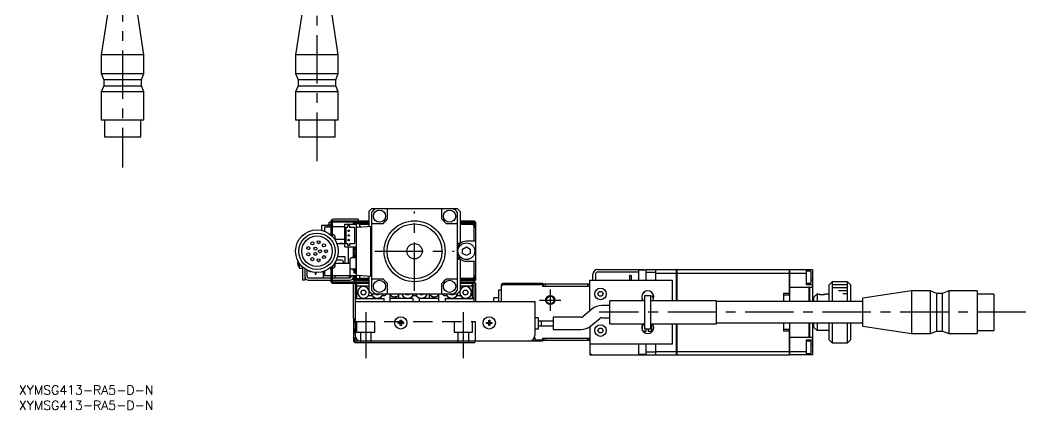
# Model space of a CAD drawing. Extents: x -1 to 675, y -8 to 372.
# Drawn here: x 0.4 to 330.3, y -8 to 119.8 of the extents above; entities that cross this region are included whole.
import ezdxf

# ---------------------------------------------------------------- set-up
doc = ezdxf.new("R2010")
doc.units = 0
doc.header["$LTSCALE"] = 0.5
doc.linetypes.add('CENTER', pattern=[50.8, 31.75, -6.35, 6.35, -6.35])
doc.linetypes.add('DASHED', pattern=[19.05, 12.7, -6.35])
for name, color, linetype in [('MSM_CENTER', 1, 'CENTER'), ('MSM_CONTINUOUS', 7, 'CONTINUOUS'), ('MSM_DASHED', 4, 'DASHED'), ('MSM_NARROW', 5, 'CONTINUOUS'), ('MSM_PART_NUMBER', 7, 'CONTINUOUS')]:
    doc.layers.add(name, color=color, linetype=linetype)
doc.styles.get("Standard").update_dxf_attribs({"font": 'txt.shx', "height": 1, "bigfont": 'bigfont.shx'})

# ---------------------------------------------------------------- blocks, each defined once
blk = doc.blocks.new('*U2')
at = {"layer": 'MSM_PART_NUMBER'}
blk.add_text('XYMSG413-RA5-D-N', height=3, dxfattribs=at).set_placement((0, -3))
blk = doc.blocks.new('*U3')
at = {"layer": 'MSM_PART_NUMBER'}
blk.add_text('XYMSG413-RA5-D-N', height=3, dxfattribs=at).set_placement((0, -8))

msp = doc.modelspace()

# ---------------------------------------------------------------- linework, layer by layer
at = {"layer": 'MSM_CENTER'}
for p, q in [((97.75, 216.43), (97.75, 71.43)), ((34, 211.43), (34, 71.43)), ((129.75, 31), (129.75, 57)), ((116.75, 44), (142.75, 44)), ((174.25, 31.5), (174.25, 24.5)), ((170.75, 28), (177.75, 28)), ((113.75, 24), (113.75, 9)), ((145.75, 24), (145.75, 9)), ((330.25, 24), (190.25, 24))]:
    msp.add_line(p, q, dxfattribs=at)
at = {"layer": 'MSM_CONTINUOUS'}
for p, q in [((29.43, 124.43), (27, 108.43)), ((41, 108.43), (38.57, 124.43)), ((93.18, 124.43), (90.75, 108.43)), ((104.75, 108.43), (102.32, 124.43)), ((41, 108.43), (27, 108.43)), ((27, 108.43), (27, 102.23)), ((41, 102.23), (41, 108.43)), ((104.75, 108.43), (90.75, 108.43)), ((90.75, 108.43), (90.75, 102.23)), ((104.75, 102.23), (104.75, 108.43)), ((27, 102.23), (41, 102.23)), ((27, 102.23), (27.85, 100.23)), ((40.15, 100.23), (27.85, 100.23)), ((27.85, 100.23), (27.85, 98.23)), ((40.15, 100.23), (41, 102.23)), ((40.15, 98.23), (40.15, 100.23)), ((90.75, 102.23), (104.75, 102.23)), ((90.75, 102.23), (91.6, 100.23)), ((103.9, 100.23), (91.6, 100.23)), ((91.6, 100.23), (91.6, 98.23)), ((103.9, 100.23), (104.75, 102.23)), ((103.9, 98.23), (103.9, 100.23)), ((27.85, 98.23), (27, 96.23)), ((41, 96.23), (27, 96.23)), ((27, 96.23), (27, 86.93)), ((27.85, 98.23), (40.15, 98.23)), ((41, 96.23), (40.15, 98.23)), ((41, 86.93), (41, 96.23)), ((91.6, 98.23), (90.75, 96.23)), ((104.75, 96.23), (90.75, 96.23)), ((90.75, 96.23), (90.75, 86.93)), ((91.6, 98.23), (103.9, 98.23)), ((104.75, 96.23), (103.9, 98.23)), ((104.75, 86.93), (104.75, 96.23)), ((41, 86.93), (27, 86.93)), ((28.05, 86.93), (28.05, 81.43)), ((39.95, 81.43), (39.95, 86.93)), ((104.75, 86.93), (90.75, 86.93)), ((91.8, 86.93), (91.8, 81.43)), ((103.7, 81.43), (103.7, 86.93)), ((39.95, 81.43), (28.05, 81.43)), ((103.7, 81.43), (91.8, 81.43)), ((115.75, 58), (114.75, 57)), ((114.75, 57), (114.75, 52.18)), ((115.75, 58), (143.75, 58)), ((115.75, 31.15), (115.75, 56.85)), ((120.75, 58), (120.75, 54.5)), ((138.75, 54.5), (138.75, 58)), ((144.75, 57), (143.75, 58)), ((143.75, 56.85), (143.75, 31.15)), ((144.75, 57), (144.75, 46.6)), ((101.75, 53.5), (102.25, 53.5)), ((101.75, 51.9), (101.75, 53.5)), ((102.25, 53.5), (102.25, 49.36)), ((102.75, 53.8), (102.75, 48.9)), ((109.75, 53.5), (102.75, 53.5)), ((102.95, 54), (114.75, 54)), ((111.25, 54.5), (103.25, 54.5)), ((106.85, 45.43), (106.85, 52.93)), ((106.85, 52.93), (110.55, 52.93)), ((109.75, 53.5), (110.25, 54)), ((110.25, 53.5), (109.75, 53)), ((109.75, 52.93), (109.75, 53.5)), ((110.25, 53.5), (110, 53.75)), ((114.75, 53.5), (110.25, 53.5)), ((110.25, 52.93), (110.25, 53.3)), ((110.25, 53.3), (114.75, 53.3)), ((111.75, 53), (110.55, 53)), ((110.55, 53), (110.55, 35)), ((110.75, 53.3), (110.75, 53)), ((111.25, 54.5), (111.25, 54)), ((111.75, 53), (111.75, 51.97)), ((111.75, 52.9), (114.75, 52.9)), ((119.25, 53), (115.75, 53)), ((143.75, 53), (140.25, 53)), ((144.75, 54), (149.25, 54)), ((149.25, 53.5), (144.75, 53.5)), ((144.75, 53.3), (149.25, 53.3)), ((144.75, 52.9), (149.25, 52.9)), ((148.75, 52.9), (148.75, 53.3)), ((149.25, 52.29), (148.95, 52.9)), ((149.25, 54), (149.75, 53.5)), ((149.5, 53.75), (149.25, 53.5)), ((149.75, 53), (149.25, 53.5)), ((149.25, 53.3), (149.25, 52.9)), ((149.25, 52.9), (149.75, 52.4)), ((149.75, 53.5), (149.75, 34.5)), ((99.25, 52.4), (99.25, 50.84)), ((101.25, 52.4), (99.25, 52.4)), ((100.25, 51.9), (100.25, 50.54)), ((102.25, 51.9), (100.25, 51.9)), ((101.25, 51.9), (101.25, 52.5)), ((102.25, 52.5), (101.25, 52.5)), ((102.25, 49.5), (102.08, 49.5)), ((106.85, 52), (102.75, 52)), ((107.35, 51.93), (107.9, 51.93)), ((107.35, 46.43), (107.35, 51.93)), ((107.9, 51.93), (107.9, 52.43)), ((107.9, 52.43), (108.4, 52.43)), ((108.4, 52.43), (108.4, 51.93)), ((108.4, 51.93), (110.05, 51.93)), ((110.05, 51.93), (110.05, 46.43)), ((110.75, 36.38), (110.75, 51.62)), ((111.03, 51.92), (115.75, 52.25)), ((112.18, 52), (111.75, 52)), ((115.45, 35.77), (115.45, 52.23)), ((149.75, 51.79), (149.25, 52.29)), ((149.25, 47.25), (149.25, 52.29)), ((149.65, 52.5), (149.75, 52.5)), ((103.75, 47.61), (103.75, 48.5)), ((103.75, 48), (106.85, 48)), ((104.29, 46.5), (104.5, 46.5)), ((104.5, 46.5), (104.5, 46.4)), ((106.85, 46.4), (104.5, 46.4)), ((105.3, 46.4), (105.3, 46.5)), ((106.2, 46.5), (105.3, 46.5)), ((105.68, 46.4), (105.68, 46.5)), ((105.83, 46.4), (105.83, 46.5)), ((106.2, 46.4), (106.2, 46.5)), ((107.9, 46.43), (107.35, 46.43)), ((107.9, 45.93), (107.9, 46.43)), ((108.4, 46.43), (108.4, 45.93)), ((110.05, 46.43), (108.4, 46.43)), ((143.75, 46.6), (144.75, 46.6)), ((143.75, 46.49), (144.66, 46.49)), ((149.75, 47.25), (146.75, 47.25)), ((106.85, 45.43), (110.55, 45.43)), ((108.4, 45.93), (107.9, 45.93)), ((108, 45.43), (108, 40)), ((109.75, 42.41), (109.75, 45.43)), ((110.55, 45), (109.75, 45)), ((110.55, 44.25), (109.75, 44.25)), ((110.55, 43.75), (109.75, 43.75)), ((110.32, 43), (109.75, 43)), ((110, 44.25), (110, 45)), ((110, 43), (110, 43.75)), ((110.13, 44.25), (110.13, 45)), ((110.13, 43), (110.13, 43.75)), ((110.32, 43.05), (110.55, 43.05)), ((110.32, 43.05), (110.32, 42.54)), ((145.5, 44.72), (146.75, 45.44)), ((145.5, 43.28), (145.5, 44.72)), ((146.75, 42.56), (145.5, 43.28)), ((146.75, 45.44), (148, 44.72)), ((148, 43.28), (146.75, 42.56)), ((148, 44.72), (148, 43.28)), ((91.36, 40.68), (91.48, 40.68)), ((91.48, 40.32), (91.36, 40.32)), ((91.48, 40.68), (91.48, 40.32)), ((91.48, 39.61), (91.48, 39.61)), ((92.06, 38.5), (92.06, 39.93)), ((103.75, 39.5), (103.75, 40.39)), ((108.67, 40), (103.75, 40)), ((105.75, 41.1), (104.12, 41.1)), ((107, 42.2), (104.52, 42.2)), ((107, 40), (107, 42.2)), ((108.55, 39.9), (108.55, 36.1)), ((108.67, 39.9), (108.55, 39.9)), ((108.67, 38.2), (108.67, 41.58)), ((108.7, 41.65), (109.02, 41.97)), ((109.09, 42), (110.35, 42)), ((109.56, 42.11), (109.56, 42)), ((110.32, 42.5), (109.75, 42.5)), ((109.79, 42.11), (109.79, 42)), ((110.22, 42.44), (109.89, 42.44)), ((109.89, 42.21), (110.22, 42.21)), ((110, 42.44), (110, 42.5)), ((110, 42), (110, 42.21)), ((110.13, 42.44), (110.13, 42.5)), ((110.13, 42), (110.13, 42.21)), ((110.32, 42.8), (110.55, 42.8)), ((110.32, 42.73), (110.55, 42.73)), ((110.45, 41.9), (110.45, 38.2)), ((110.55, 41.31), (110.45, 41.31)), ((110.55, 40.75), (110.45, 40.75)), ((110.55, 39.9), (110.45, 39.9)), ((110.55, 39.78), (110.45, 39.78)), ((110.55, 42.5), (110.55, 42.5)), ((144.66, 41.51), (143.75, 41.51)), ((144.75, 41.4), (143.75, 41.4)), ((144.75, 41.4), (144.75, 31)), ((146.75, 40.75), (149.75, 40.75)), ((149.25, 35.71), (149.25, 40.75)), ((92.06, 38.5), (92.95, 38.5)), ((92.95, 38.9), (92.95, 34.5)), ((93.75, 38.26), (93.75, 34.5)), ((94.55, 35.7), (94.55, 37.77)), ((95.25, 37.3), (95.25, 37.46)), ((95.73, 37.3), (95.25, 37.3)), ((97.13, 37.03), (97.13, 36.5)), ((97.13, 36.5), (97.38, 36.5)), ((97.38, 37.01), (97.38, 36.5)), ((99.75, 37.29), (99.75, 35.3)), ((100.25, 37.3), (99.78, 37.3)), ((100.25, 37.46), (100.25, 36.1)), ((102.08, 38.5), (102.25, 38.5)), ((102.25, 38.64), (102.25, 34.5)), ((102.75, 39.1), (102.75, 34.2)), ((110.35, 38.1), (108.77, 38.1)), ((109.56, 38.1), (109.56, 37.99)), ((109.79, 38.1), (109.79, 37.99)), ((109.89, 37.89), (110.22, 37.89)), ((110.22, 37.66), (109.89, 37.66)), ((110, 37.89), (110, 38.1)), ((110, 36.83), (110, 37.66)), ((110.55, 36.83), (110, 36.83)), ((110.32, 37.56), (110.32, 37.05)), ((110.55, 37.36), (110.32, 37.36)), ((110.55, 37.3), (110.32, 37.3)), ((110.55, 37.05), (110.32, 37.05)), ((110.55, 37.78), (110.47, 37.78)), ((188.25, 34.5), (188.25, 36.4)), ((189.05, 36.4), (189.05, 34.5)), ((189.85, 38), (205.05, 38)), ((189.85, 37.2), (203.25, 37.2)), ((205.75, 37.75), (203.25, 37.75)), ((203.25, 37.75), (203.25, 34.5)), ((204.55, 37.75), (204.55, 38)), ((205.05, 38), (205.05, 37.75)), ((205.75, 38), (215.7, 38)), ((205.75, 34.5), (205.75, 38)), ((208.75, 37), (205.75, 37)), ((208.75, 38), (208.75, 34.5)), ((208.75, 36.85), (215.7, 36.85)), ((215.7, 27.75), (215.7, 38)), ((215.75, 37.99), (215.7, 37.99)), ((215.75, 36.84), (215.7, 36.84)), ((215.75, 38), (252.7, 38)), ((215.75, 38), (215.75, 27.75)), ((215.75, 36.85), (252.7, 36.85)), ((252.7, 29.65), (252.7, 38)), ((252.75, 37.99), (252.7, 37.99)), ((252.75, 36.84), (252.7, 36.84)), ((252.75, 38), (260.25, 38)), ((252.75, 38), (252.75, 27.5)), ((252.75, 36.85), (258.25, 36.85)), ((258.25, 33), (258.25, 38)), ((259.75, 37.5), (258.25, 37.5)), ((259.75, 37.5), (259.75, 33.5)), ((260.25, 38), (260.25, 27.5)), ((93.75, 34.5), (92.95, 34.5)), ((94.95, 35.3), (102.25, 35.3)), ((94.95, 34.5), (102.25, 34.5)), ((100.25, 36.1), (102.25, 36.1)), ((102.75, 36), (109.75, 36)), ((102.75, 35.3), (108.55, 35.3)), ((102.75, 34.5), (108.55, 34.5)), ((102.95, 34), (114.75, 34)), ((103.25, 33.5), (114.75, 33.5)), ((103.75, 35.3), (103.75, 36)), ((108.45, 35.5), (108.45, 36)), ((108.45, 35.5), (108.9, 35.5)), ((108.55, 36.1), (110.55, 36.1)), ((108.95, 35.7), (108.95, 36)), ((109.75, 34.5), (109.75, 36.1)), ((110.25, 35.1), (109.75, 35.6)), ((109.75, 35.5), (109.85, 35.5)), ((109.75, 35), (110.25, 34.5)), ((109.75, 34.5), (110.25, 34)), ((109.75, 22), (109.75, 33.5)), ((109.87, 36.1), (110.25, 35.71)), ((110, 34.25), (110.25, 34.5)), ((110.25, 36.1), (110.25, 35.71)), ((110.25, 35.71), (110.55, 35.11)), ((110.25, 34.7), (110.25, 35.1)), ((110.55, 35.1), (110.25, 35.1)), ((114.75, 34.7), (110.25, 34.7)), ((110.25, 34.5), (114.75, 34.5)), ((110.25, 33.5), (110.25, 16.5)), ((111.75, 35), (110.55, 35)), ((110.75, 35), (110.75, 34.7)), ((110.75, 33.5), (110.75, 28.5)), ((115.75, 35.75), (111.03, 36.08)), ((111.25, 34), (111.25, 33.5)), ((111.75, 36.03), (111.75, 35)), ((111.75, 36), (112.18, 36)), ((114.75, 35.1), (111.75, 35.1)), ((114.75, 35.82), (114.75, 31)), ((115.75, 35), (119.25, 35)), ((120.75, 33.5), (120.75, 30)), ((138.75, 30), (138.75, 33.5)), ((140.25, 35), (143.75, 35)), ((149.25, 35.1), (144.75, 35.1)), ((149.25, 34.7), (144.75, 34.7)), ((144.75, 34.5), (149.25, 34.5)), ((144.75, 34), (149.25, 34)), ((144.75, 33.5), (149.25, 33.5)), ((148.75, 34.7), (148.75, 35.1)), ((148.75, 28.5), (148.75, 33.5)), ((148.95, 35.1), (149.25, 35.71)), ((149.25, 35.71), (149.75, 36.21)), ((149.75, 35.6), (149.25, 35.1)), ((149.25, 35.1), (149.25, 34.7)), ((149.25, 34.5), (149.75, 35)), ((149.25, 34.5), (149.5, 34.25)), ((149.25, 34), (149.75, 34.5)), ((149.75, 33.5), (149.25, 34)), ((149.5, 33.75), (149.25, 33.5)), ((149.25, 27.5), (149.25, 33.5)), ((149.65, 35.5), (149.75, 35.5)), ((149.75, 33.5), (149.75, 27.5)), ((158.25, 33), (158.75, 33.5)), ((158.87, 33), (158.25, 32.69)), ((158.25, 27.5), (158.25, 33)), ((158.75, 33.5), (171.75, 33.5)), ((159.37, 33.5), (158.87, 33)), ((171.75, 33), (158.87, 33)), ((171.75, 33.5), (171.75, 32.5)), ((172.05, 32.5), (172.05, 33.3)), ((172.05, 33.3), (187.25, 33.3)), ((172.55, 33.3), (172.55, 32.5)), ((186.55, 32.5), (186.55, 33.3)), ((187.05, 33.3), (187.05, 32.5)), ((187.25, 34.5), (214.25, 34.5)), ((187.25, 24.46), (187.25, 34.5)), ((200.25, 36), (200.25, 34.5)), ((200.75, 36), (200.25, 36)), ((200.75, 36), (200.75, 34.5)), ((214.25, 34.5), (214.25, 27.75)), ((258.25, 33.5), (259.75, 33.5)), ((260.25, 33), (258.25, 33)), ((260.25, 34.5), (259.75, 34.5)), ((266.75, 34), (265.75, 33)), ((265.75, 27.5), (265.75, 33)), ((266.75, 34), (266.75, 27.5)), ((271.75, 34), (266.75, 34)), ((271.75, 27.5), (271.75, 34)), ((272.75, 33), (271.75, 34)), ((272.75, 33), (272.75, 27.5)), ((114.75, 32.5), (110.25, 32.5)), ((112.14, 30.5), (112.57, 31.25)), ((112.57, 29.75), (112.14, 30.5)), ((112.57, 31.25), (113.44, 31.25)), ((113.44, 29.75), (112.57, 29.75)), ((113.44, 31.25), (113.87, 30.5)), ((113.87, 30.5), (113.44, 29.75)), ((114.75, 31.5), (114.62, 31.5)), ((114.75, 31), (115.75, 30)), ((115.75, 30), (143.75, 30)), ((117.07, 29.75), (116.93, 30)), ((117.94, 29.75), (117.07, 29.75)), ((118.08, 30), (117.94, 29.75)), ((121.75, 27.5), (121.75, 30)), ((124.55, 28.5), (124.55, 30)), ((127.07, 29.75), (126.93, 30)), ((127.94, 29.75), (127.07, 29.75)), ((128.08, 30), (127.94, 29.75)), ((131.57, 29.75), (131.43, 30)), ((132.44, 29.75), (131.57, 29.75)), ((132.58, 30), (132.44, 29.75)), ((134.55, 30), (134.55, 28.5)), ((137.75, 27.5), (137.75, 30)), ((141.57, 29.75), (141.43, 30)), ((142.44, 29.75), (141.57, 29.75)), ((142.58, 30), (142.44, 29.75)), ((143.75, 30), (144.75, 31)), ((149.25, 32.5), (144.75, 32.5)), ((144.77, 31.5), (144.75, 31.5)), ((145.64, 30.5), (146.07, 31.25)), ((146.07, 29.75), (145.64, 30.5)), ((146.07, 31.25), (146.94, 31.25)), ((146.94, 29.75), (146.07, 29.75)), ((146.94, 31.25), (147.37, 30.5)), ((147.37, 30.5), (146.94, 29.75)), ((158.25, 31.25), (157.25, 31.25)), ((157.25, 31.25), (157.25, 27.5)), ((171.75, 32.5), (187.25, 32.5)), ((189.89, 30), (190.32, 30.75)), ((190.32, 29.25), (189.89, 30)), ((190.32, 30.75), (191.19, 30.75)), ((191.19, 30.75), (191.62, 30)), ((191.62, 30), (191.19, 29.25)), ((252.7, 30.15), (250.75, 30.15)), ((250.75, 30.15), (250.75, 27.5)), ((252.75, 32.25), (259.2, 32.25)), ((259.2, 27.5), (259.2, 32.25)), ((259.25, 32.2), (259.2, 32.2)), ((259.25, 32.25), (260.05, 32.25)), ((259.25, 32.25), (259.25, 27.5)), ((260.05, 32.23), (260.05, 32.25)), ((260.25, 32.23), (260.05, 32.23)), ((261.75, 30), (260.75, 29)), ((261.75, 30), (261.75, 27.5)), ((264.75, 30), (265.75, 30)), ((292.75, 31), (276.75, 28.57)), ((292.75, 31), (292.75, 17)), ((298.95, 31), (292.75, 31)), ((298.95, 17), (298.95, 31)), ((300.95, 30.15), (298.95, 31)), ((300.95, 30.15), (300.95, 17.85)), ((302.95, 30.15), (300.95, 30.15)), ((304.95, 31), (302.95, 30.15)), ((302.95, 17.85), (302.95, 30.15)), ((304.95, 31), (304.95, 17)), ((314.25, 31), (304.95, 31)), ((314.25, 31), (314.25, 17)), ((319.75, 29.95), (314.25, 29.95)), ((319.75, 29.95), (319.75, 18.05)), ((110.75, 28.5), (110.25, 29)), ((110.25, 28.5), (119.75, 28.5)), ((110.25, 27.5), (169.25, 27.5)), ((114.62, 29.5), (115.77, 29.5)), ((119.24, 29.5), (119.75, 29.5)), ((119.75, 27.5), (119.75, 28.5)), ((129.25, 28.5), (121.75, 28.5)), ((129.24, 29.5), (130.27, 29.5)), ((129.25, 27.5), (129.25, 28.5)), ((131.25, 28.5), (131.25, 27.5)), ((137.75, 28.5), (131.25, 28.5)), ((139.75, 29.5), (140.27, 29.5)), ((139.75, 28.5), (139.75, 27.5)), ((139.75, 28.5), (149.25, 28.5)), ((143.74, 29.5), (144.77, 29.5)), ((149.25, 29), (148.75, 28.5)), ((155.75, 27.5), (155.75, 28.75)), ((157.25, 28.75), (155.75, 28.75)), ((169.25, 27.5), (169.25, 16.5)), ((191.19, 29.25), (190.32, 29.25)), ((193.75, 20.25), (193.75, 27.75)), ((205.25, 27.75), (193.75, 27.75)), ((205.25, 29.5), (207.25, 29.5)), ((205.25, 18.5), (205.25, 29.5)), ((207.25, 18.5), (207.25, 29.5)), ((228.75, 27.75), (207.25, 27.75)), ((208.21, 29.43), (207.75, 29.43)), ((207.75, 28.93), (207.75, 29.43)), ((207.75, 28.93), (208.25, 28.93)), ((207.75, 27.75), (207.75, 27.93)), ((207.94, 27.93), (207.75, 27.93)), ((228.75, 20.25), (228.75, 27.75)), ((276.75, 27.5), (228.75, 27.5)), ((252.75, 29.65), (250.75, 29.65)), ((260.75, 27.5), (260.75, 29)), ((276.75, 19.43), (276.75, 28.57)), ((187.94, 25.04), (185.02, 22.58)), ((193.75, 26.21), (191.16, 26.21)), ((109.75, 22), (110.25, 21.5)), ((109.75, 21.7), (109.85, 21.8)), ((109.75, 21.7), (109.75, 14.5)), ((109.75, 21.2), (110.25, 21.2)), ((110.25, 20.5), (109.75, 21)), ((109.75, 21), (110.25, 21)), ((109.85, 21.7), (109.85, 21.9)), ((110, 21.75), (110.25, 22)), ((110.15, 21.4), (110.25, 21.4)), ((124.37, 20.32), (124.37, 20.68)), ((124.37, 20.68), (125.07, 20.68)), ((125.07, 20.32), (124.37, 20.32)), ((125.07, 21.39), (125.43, 21.39)), ((125.07, 20.68), (125.07, 21.39)), ((125.08, 20.67), (125.07, 20.68)), ((125.08, 20.33), (125.07, 20.32)), ((125.07, 19.61), (125.07, 20.32)), ((125.08, 20.67), (125.42, 20.67)), ((125.08, 20.33), (125.08, 20.67)), ((125.42, 20.33), (125.08, 20.33)), ((125.42, 20.67), (125.43, 20.68)), ((125.42, 20.67), (125.42, 20.33)), ((125.42, 20.33), (125.43, 20.32)), ((125.43, 21.39), (125.43, 20.68)), ((125.43, 20.68), (126.14, 20.68)), ((125.43, 20.32), (125.43, 19.61)), ((126.14, 20.32), (125.43, 20.32)), ((126.14, 20.68), (126.14, 20.32)), ((153.37, 20.68), (154.07, 20.68)), ((153.37, 20.32), (153.37, 20.68)), ((154.07, 20.32), (153.37, 20.32)), ((154.07, 21.39), (154.43, 21.39)), ((154.07, 20.68), (154.07, 21.39)), ((154.08, 20.67), (154.07, 20.68)), ((154.08, 20.33), (154.07, 20.32)), ((154.07, 19.61), (154.07, 20.32)), ((154.08, 20.67), (154.42, 20.67)), ((154.08, 20.33), (154.08, 20.67)), ((154.42, 20.33), (154.08, 20.33)), ((154.42, 20.67), (154.43, 20.68)), ((154.42, 20.67), (154.42, 20.33)), ((154.42, 20.33), (154.43, 20.32)), ((154.43, 21.39), (154.43, 20.68)), ((154.43, 20.68), (155.14, 20.68)), ((154.43, 20.32), (154.43, 19.61)), ((155.14, 20.32), (154.43, 20.32)), ((155.14, 20.68), (155.14, 20.32)), ((170.25, 22.2), (169.25, 22.2)), ((170.25, 22.2), (170.25, 18.5)), ((175.25, 21.1), (170.25, 21.1)), ((171.25, 21.1), (171.25, 19.6)), ((184.38, 22.35), (175.25, 22.35)), ((175.25, 22.35), (175.25, 18.35)), ((187.59, 19.52), (190.51, 21.97)), ((191.16, 22.21), (193.75, 22.21)), ((193.75, 20.25), (205.25, 20.25)), ((207.25, 20.25), (228.75, 20.25)), ((214.25, 20.25), (214.25, 13.5)), ((215.7, 10), (215.7, 20.25)), ((215.75, 20.25), (215.75, 10)), ((228.75, 20.5), (276.75, 20.5)), ((250.75, 20.5), (250.75, 17.85)), ((252.75, 20.5), (252.75, 10)), ((259.2, 15.75), (259.2, 20.5)), ((259.25, 20.5), (259.25, 15.75)), ((260.25, 20.5), (260.25, 10)), ((260.75, 19), (260.75, 20.5)), ((261.75, 20.5), (261.75, 18)), ((265.75, 15), (265.75, 20.5)), ((266.75, 20.5), (266.75, 14)), ((271.75, 14), (271.75, 20.5)), ((272.75, 20.5), (272.75, 15)), ((109.95, 17.3), (109.95, 18.5)), ((110.25, 18.5), (109.95, 18.5)), ((110.25, 17.3), (109.95, 17.3)), ((125.43, 19.61), (125.07, 19.61)), ((154.43, 19.61), (154.07, 19.61)), ((170.25, 18.5), (169.25, 18.5)), ((170.25, 19.6), (175.25, 19.6)), ((175.25, 18.35), (184.38, 18.35)), ((187.25, 19.26), (187.25, 10)), ((189.89, 18), (190.32, 18.75)), ((190.32, 17.25), (189.89, 18)), ((190.32, 18.75), (191.19, 18.75)), ((191.19, 17.25), (190.32, 17.25)), ((191.19, 18.75), (191.62, 18)), ((191.62, 18), (191.19, 17.25)), ((204.42, 19.78), (204.42, 18.2)), ((205.25, 19.78), (204.42, 19.78)), ((204.67, 17.78), (205.67, 17.78)), ((207.25, 18.5), (205.25, 18.5)), ((205.67, 17.78), (205.67, 18.5)), ((206.33, 18.5), (206.33, 17.78)), ((206.33, 17.78), (207.58, 17.78)), ((207.58, 19.78), (207.25, 19.78)), ((207.58, 17.78), (207.58, 19.78)), ((252.75, 18.35), (250.75, 18.35)), ((252.7, 17.85), (250.75, 17.85)), ((252.7, 10), (252.7, 18.35)), ((260.75, 19), (261.75, 18)), ((265.75, 18), (261.75, 18)), ((276.75, 19.43), (292.75, 17)), ((292.75, 17), (298.95, 17)), ((298.95, 17), (300.95, 17.85)), ((300.95, 17.85), (302.95, 17.85)), ((302.95, 17.85), (304.95, 17)), ((304.95, 17), (314.25, 17)), ((314.25, 18.05), (319.75, 18.05)), ((109.75, 14.5), (110.25, 14)), ((110, 14.25), (110.25, 14.5)), ((110.25, 14.5), (110.25, 15.7)), ((171.75, 14.5), (110.25, 14.5)), ((149.25, 14), (110.25, 14)), ((149.25, 14.5), (149.5, 14.25)), ((149.25, 14), (149.75, 14.5)), ((169.25, 15.7), (169.25, 14.5)), ((169.25, 15), (171.75, 15)), ((171.75, 15.5), (187.25, 15.5)), ((171.75, 15.5), (171.75, 14.5)), ((172.05, 14.7), (172.05, 15.5)), ((187.05, 14.7), (172.05, 14.7)), ((172.55, 15.5), (172.55, 14.7)), ((186.55, 14.7), (186.55, 15.5)), ((187.05, 15.5), (187.05, 14.7)), ((214.25, 13.5), (187.25, 13.5)), ((203.25, 13.5), (203.25, 10.25)), ((205.75, 10), (205.75, 13.5)), ((208.75, 13.5), (208.75, 10)), ((259.2, 15.75), (252.75, 15.75)), ((258.25, 15), (260.25, 15)), ((258.25, 10), (258.25, 15)), ((259.75, 14.5), (258.25, 14.5)), ((259.25, 15.8), (259.2, 15.8)), ((260.05, 15.75), (259.25, 15.75)), ((259.75, 14.5), (259.75, 10.5)), ((260.25, 13.5), (259.75, 13.5)), ((260.05, 15.77), (260.25, 15.77)), ((260.05, 15.75), (260.05, 15.77)), ((265.75, 15), (266.75, 14)), ((266.75, 14), (271.75, 14)), ((271.75, 14), (272.75, 15)), ((187.75, 10), (187.25, 10.5)), ((187.25, 10), (215.7, 10)), ((203.25, 10.25), (205.75, 10.25)), ((205.75, 11), (208.75, 11)), ((208.75, 11.15), (215.7, 11.15)), ((215.75, 11.16), (215.7, 11.16)), ((215.75, 10.01), (215.7, 10.01)), ((215.75, 11.15), (252.7, 11.15)), ((215.75, 10), (252.7, 10)), ((252.75, 11.16), (252.7, 11.16)), ((252.75, 10.01), (252.7, 10.01)), ((252.75, 11.15), (258.25, 11.15)), ((260.25, 10), (252.75, 10)), ((258.25, 10.5), (259.75, 10.5))]:
    msp.add_line(p, q, dxfattribs=at)
for centre, radius in [((118.25, 55.5), 2), ((141.25, 55.5), 2), ((129.75, 44), 10), ((129.75, 44), 9), ((97.75, 44), 7), ((97.75, 44), 5.95), ((108.15, 50.68), 0.25), ((97.75, 44), 5), ((96.25, 46.6), 0.5), ((98.27, 46.95), 0.5), ((100.05, 45.93), 0.5), ((108.15, 49.18), 0.25), ((108.15, 47.68), 0.25), ((129.75, 44), 2.5), ((146.75, 44), 2.75), ((94.93, 45.03), 0.5), ((94.93, 42.97), 0.5), ((97.25, 44.87), 0.5), ((97.25, 43.13), 0.5), ((98.75, 44), 0.5), ((100.75, 44), 0.5), ((96.25, 41.4), 0.5), ((98.27, 41.05), 0.5), ((100.05, 42.07), 0.5), ((118.25, 32.5), 2), ((141.25, 32.5), 2), ((190.75, 30), 1.9), ((174.25, 28), 1.23), ((125.25, 20.5), 2), ((154.25, 20.5), 2), ((190.75, 18), 1.9)]:
    msp.add_circle(centre, radius, dxfattribs=at)
for centre, radius, start, end in [((129.75, 44), 19, 132.5369, 137.4631), ((129.75, 44), 19, 42.5369, 47.4631), ((103.25, 53.5), 1, 90, 180), ((102.95, 53.8), 0.2, 90, 180), ((106.59, 67.16), 19, 311.7998, 318.2002), ((152.92, 67.16), 19, 221.7998, 228.2002), ((102.75, 48.5), 1, 0, 90), ((111.05, 51.62), 0.3, 94, 180), ((93.75, 48.5), 1, 118.9988, 144.2683), ((146.75, 44), 3.25, 130.005, 157.3871), ((146.75, 44), 3.25, 90, 130.0046), ((94.55, 40.5), 3.19, 170.1099, 176.7703), ((94.55, 40.5), 3.19, 183.2297, 196.1067), ((94.55, 40.5), 3.2, 196.1225, 218.6822), ((105.75, 40.35), 0.75, 332.1818, 90), ((108.77, 41.58), 0.1, 135, 180), ((109.09, 41.9), 0.1, 90, 135), ((109.89, 42.11), 0.33, 90, 180), ((109.89, 42.11), 0.1, 90, 180), ((110.22, 42.54), 0.33, 270, 0), ((110.22, 42.54), 0.1, 270, 0), ((110.35, 41.9), 0.1, 0, 90), ((146.75, 44), 3.25, 202.6042, 270), ((93.75, 39.5), 1, 216.8699, 241.0012), ((102.75, 39.5), 1, 270, 0), ((108.77, 38.2), 0.1, 180, 270), ((109.89, 37.99), 0.33, 180, 270), ((109.89, 37.99), 0.1, 180, 270), ((110.22, 37.56), 0.33, 0, 90), ((110.22, 37.56), 0.1, 0, 90), ((110.35, 38.2), 0.1, 270, 0), ((111.05, 36.38), 0.3, 180, 266), ((189.85, 36.4), 1.6, 90, 180), ((189.85, 36.4), 0.8, 90, 180), ((94.95, 35.7), 1.2, 180, 270), ((94.95, 35.7), 0.4, 180, 270), ((103.25, 34.5), 1, 180, 270), ((102.95, 34.2), 0.2, 180, 270), ((108.55, 35.7), 1.2, 270, 0), ((108.55, 35.7), 0.4, 270, 0), ((106.59, 20.84), 19, 41.7998, 48.2002), ((152.92, 20.84), 19, 131.7998, 138.2002), ((113, 30.5), 1.9, 22.9195, 11.8627), ((117.5, 30.5), 2, 187.7021, 345.5225), ((117.5, 30.5), 1.9, 191.8628, 344.7424), ((129.75, 44), 19, 222.5369, 227.4631), ((119.75, 30.5), 1, 270, 329.9999), ((123.25, 31), 1.9, 217.8636, 313.1736), ((127.5, 30.5), 2, 194.4775, 345.5225), ((127.5, 30.5), 1.9, 195.2576, 344.7424), ((132, 30.5), 2, 194.4775, 345.5225), ((132, 30.5), 1.9, 195.2576, 344.7424), ((136.25, 31), 2, 211.7883, 318.5904), ((136.25, 31), 1.9, 211.7569, 322.1364), ((139.75, 30.5), 1, 210.0001, 270), ((142, 30.5), 2, 194.4775, 352.2979), ((142, 30.5), 1.9, 195.2576, 348.1372), ((129.75, 44), 19, 312.5369, 317.4631), ((146.5, 30.5), 2, 172.298, 150), ((146.5, 30.5), 1.9, 168.1373, 157.0805), ((206.25, 29), 2, 321.3178, 218.6822), ((204.95, 30.67), 0.2, 255.0744, 0.8063), ((263.25, 35.87), 6, 257.9755, 282.0245), ((123.25, 31), 2, 221.4096, 310.5416), ((191.16, 21.21), 5, 90, 130), ((110.15, 21.7), 0.3, 180, 270), ((184.38, 23.35), 1, 270, 310), ((191.16, 21.21), 1, 90, 130), ((206.25, 19), 2, 141.3178, 38.6822), ((112.25, 16.5), 2, 180, 270), ((167.25, 16.5), 2, 270, 0), ((184.38, 23.35), 5, 270, 310)]:
    msp.add_arc(centre, radius, start, end, dxfattribs=at)
at = {"layer": 'MSM_DASHED'}
for p, q in [((110.25, 21), (149.75, 21)), ((110.75, 21), (110.75, 17.5)), ((116.75, 17.5), (116.75, 21)), ((142.75, 21), (142.75, 17.5)), ((148.75, 17.5), (148.75, 21)), ((149.75, 14.5), (149.75, 21)), ((110.75, 17.5), (116.75, 17.5)), ((112, 17.5), (112, 14)), ((115.5, 14), (115.5, 17.5)), ((142.75, 17.5), (148.75, 17.5)), ((144, 17.5), (144, 14)), ((147.5, 14), (147.5, 17.5))]:
    msp.add_line(p, q, dxfattribs=at)
at = {"layer": 'MSM_NARROW'}
for p, q in [((271.75, 33), (266.75, 33)), ((261.99, 29.94), (261.75, 30)), ((271.75, 32), (266.75, 32)), ((271.75, 31), (268.75, 31)), ((271.75, 30), (270.25, 30))]:
    msp.add_line(p, q, dxfattribs=at)
msp.add_circle((174.25, 28), 1.5, dxfattribs=at)
msp.add_arc((263.26, 35.79), 5.98, 257.788, 284.5016, dxfattribs=at)

# ---------------------------------------------------------------- block references
at = {"layer": 'MSM_CONTINUOUS'}
for name in ['*U2', '*U3']:
    msp.add_blockref(name, (0, 0), dxfattribs=at)

doc.saveas('drawing.dxf')
